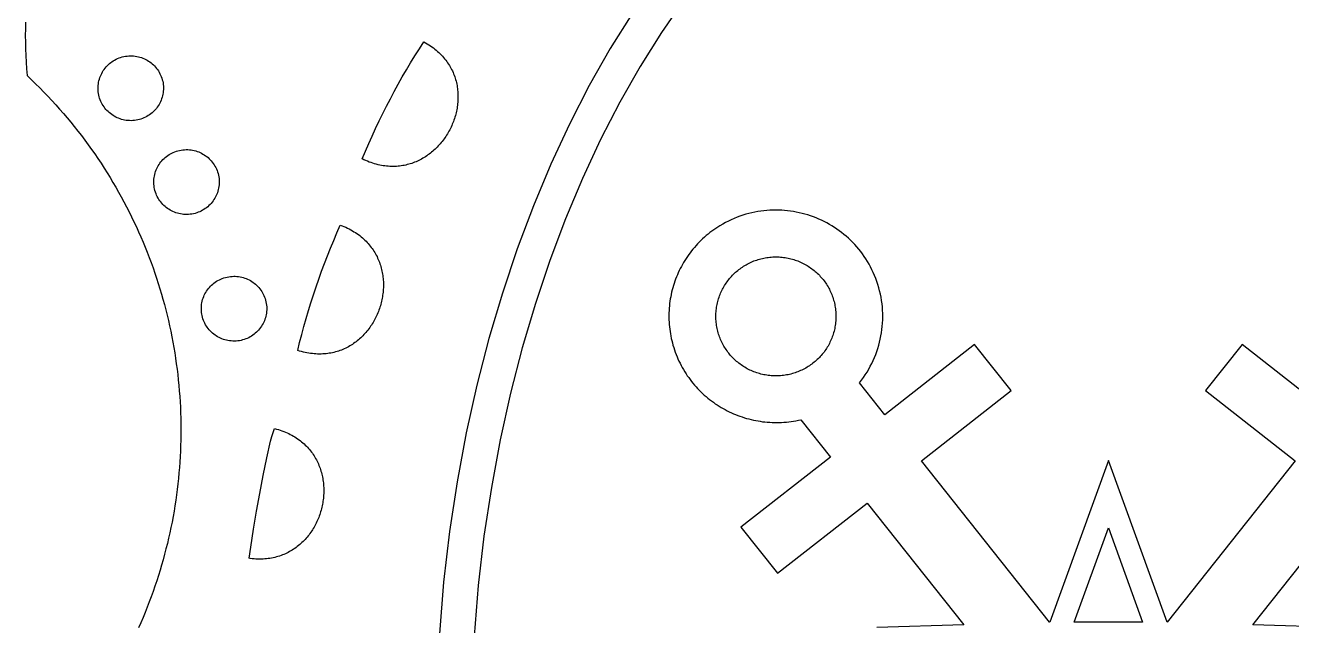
# Model space of a CAD drawing. Extents: x -250 to 250, y -370 to 370.
# Drawn here: x -248.5 to 43.4, y -35.4 to 103 of the extents above; entities that cross this region are included whole.
import ezdxf

# ---------------------------------------------------------------- set-up
doc = ezdxf.new("R2010")
doc.units = 0
doc.header["$MEASUREMENT"] = 0
doc.layers.get('0').update_dxf_attribs({"linetype": 'CONTINUOUS'})
doc.layers.add('COUCHE_1', color=18, linetype='CONTINUOUS')

msp = doc.modelspace()

# ---------------------------------------------------------------- linework, layer by layer
for points in [[(-96.77, 108.85), (-101.9, 101.39), (-106.81, 93.54), (-111.49, 85.3), (-115.92, 76.69), (-120.1, 67.73), (-124, 58.43), (-127.62, 48.81), (-130.95, 38.89), (-133.98, 28.68), (-136.69, 18.2), (-139.07, 7.45), (-141.11, -3.53), (-142.81, -14.74), (-144.14, -26.16), (-145.11, -37.77)], [(-108.59, 105.78), (-113.69, 97.63), (-118.53, 89.1), (-123.11, 80.21), (-127.41, 70.97), (-131.43, 61.39), (-135.16, 51.5), (-138.58, 41.3), (-141.69, 30.82), (-144.47, 20.06), (-146.91, 9.05), (-149, -2.2), (-150.74, -13.68), (-152.11, -25.36), (-153.09, -37.24)]]:
    msp.add_lwpolyline(points)
for points in [[(-156.29, 98.99), (-155.9, 98.76), (-155.53, 98.53), (-155.16, 98.29), (-154.81, 98.04), (-154.47, 97.79), (-154.14, 97.53), (-153.82, 97.27), (-153.51, 97), (-153.21, 96.73), (-152.92, 96.45), (-152.65, 96.17), (-152.38, 95.89), (-152.12, 95.6), (-151.88, 95.3), (-151.64, 95), (-151.41, 94.7), (-151.2, 94.39), (-150.99, 94.09), (-150.79, 93.77), (-150.61, 93.46), (-150.43, 93.14), (-150.26, 92.82), (-150.1, 92.49), (-149.95, 92.16), (-149.82, 91.83), (-149.69, 91.5), (-149.56, 91.17), (-149.45, 90.83), (-149.35, 90.49), (-149.26, 90.15), (-149.17, 89.81), (-149.1, 89.47), (-149.03, 89.12), (-148.97, 88.78), (-148.92, 88.43), (-148.88, 88.08), (-148.85, 87.73), (-148.82, 87.39), (-148.81, 87.04), (-148.8, 86.69), (-148.8, 86.34), (-148.81, 85.99), (-148.82, 85.64), (-148.85, 85.29), (-148.88, 84.94), (-148.92, 84.59), (-148.97, 84.25), (-149.02, 83.9), (-149.09, 83.56), (-149.16, 83.21), (-149.23, 82.87), (-149.32, 82.53), (-149.41, 82.19), (-149.51, 81.85), (-149.62, 81.52), (-149.73, 81.18), (-149.85, 80.85), (-149.98, 80.53), (-150.11, 80.2), (-150.25, 79.88), (-150.4, 79.56), (-150.55, 79.24), (-150.71, 78.92), (-150.88, 78.61), (-151.05, 78.31), (-151.23, 78), (-151.42, 77.7), (-151.61, 77.41), (-151.8, 77.11), (-152.01, 76.83), (-152.22, 76.54), (-152.43, 76.26), (-152.65, 75.99), (-152.88, 75.72), (-153.11, 75.46), (-153.35, 75.2), (-153.59, 74.94), (-153.84, 74.69), (-154.09, 74.45), (-154.35, 74.21), (-154.61, 73.98), (-154.88, 73.76), (-155.16, 73.54), (-155.43, 73.32), (-155.72, 73.12), (-156, 72.92), (-156.3, 72.72), (-156.59, 72.54), (-156.89, 72.36), (-157.2, 72.18), (-157.51, 72.02), (-157.82, 71.86), (-158.14, 71.71), (-158.47, 71.57), (-158.79, 71.43), (-159.12, 71.31), (-159.46, 71.19), (-159.79, 71.08), (-160.14, 70.98), (-160.48, 70.89), (-160.83, 70.8), (-161.18, 70.73), (-161.54, 70.66), (-161.9, 70.61), (-162.26, 70.56), (-162.63, 70.52), (-162.99, 70.49), (-163.37, 70.48), (-163.74, 70.47), (-164.12, 70.47), (-164.5, 70.48), (-164.88, 70.51), (-165.27, 70.54), (-165.65, 70.59), (-166.05, 70.64), (-166.44, 70.71), (-166.83, 70.79), (-167.23, 70.88), (-167.63, 70.98), (-168.03, 71.09), (-168.44, 71.21), (-168.84, 71.35), (-169.25, 71.5), (-169.66, 71.66), (-170.07, 71.83), (-170.48, 72.01), (-170.9, 72.21), (-170.15, 73.98), (-169.38, 75.74), (-168.6, 77.49), (-167.8, 79.23), (-166.97, 80.96), (-166.13, 82.68), (-165.27, 84.39), (-164.39, 86.08), (-163.5, 87.77), (-162.58, 89.44), (-161.65, 91.1), (-160.69, 92.75), (-159.72, 94.38), (-158.73, 96.01), (-157.71, 97.62), (-156.68, 99.22)], [(-175.5, 56.8), (-175.08, 56.63), (-174.67, 56.45), (-174.28, 56.26), (-173.89, 56.07), (-173.51, 55.86), (-173.14, 55.66), (-172.78, 55.44), (-172.44, 55.22), (-172.1, 54.99), (-171.77, 54.76), (-171.45, 54.52), (-171.14, 54.28), (-170.84, 54.03), (-170.55, 53.77), (-170.27, 53.51), (-170, 53.24), (-169.74, 52.97), (-169.49, 52.69), (-169.25, 52.41), (-169.01, 52.12), (-168.79, 51.83), (-168.57, 51.54), (-168.37, 51.24), (-168.17, 50.93), (-167.98, 50.63), (-167.8, 50.32), (-167.63, 50), (-167.47, 49.68), (-167.32, 49.36), (-167.17, 49.04), (-167.04, 48.71), (-166.91, 48.38), (-166.79, 48.05), (-166.68, 47.72), (-166.58, 47.38), (-166.48, 47.04), (-166.4, 46.7), (-166.32, 46.36), (-166.25, 46.02), (-166.19, 45.67), (-166.14, 45.32), (-166.1, 44.98), (-166.06, 44.63), (-166.03, 44.28), (-166.01, 43.93), (-166, 43.58), (-165.99, 43.23), (-165.99, 42.88), (-166, 42.52), (-166.02, 42.17), (-166.05, 41.82), (-166.08, 41.47), (-166.12, 41.12), (-166.17, 40.77), (-166.22, 40.43), (-166.28, 40.08), (-166.35, 39.73), (-166.43, 39.39), (-166.51, 39.05), (-166.6, 38.71), (-166.7, 38.37), (-166.8, 38.03), (-166.91, 37.7), (-167.03, 37.36), (-167.15, 37.03), (-167.29, 36.71), (-167.42, 36.38), (-167.57, 36.06), (-167.72, 35.74), (-167.88, 35.43), (-168.04, 35.12), (-168.21, 34.81), (-168.39, 34.5), (-168.57, 34.2), (-168.76, 33.91), (-168.95, 33.62), (-169.15, 33.33), (-169.36, 33.05), (-169.57, 32.77), (-169.79, 32.49), (-170.02, 32.23), (-170.25, 31.96), (-170.49, 31.71), (-170.73, 31.45), (-170.98, 31.21), (-171.23, 30.97), (-171.49, 30.73), (-171.75, 30.5), (-172.02, 30.28), (-172.3, 30.07), (-172.58, 29.86), (-172.86, 29.65), (-173.15, 29.46), (-173.45, 29.27), (-173.75, 29.09), (-174.06, 28.92), (-174.37, 28.75), (-174.69, 28.59), (-175.01, 28.44), (-175.33, 28.3), (-175.66, 28.16), (-176, 28.04), (-176.34, 27.92), (-176.68, 27.81), (-177.03, 27.71), (-177.39, 27.62), (-177.74, 27.54), (-178.11, 27.47), (-178.47, 27.4), (-178.84, 27.35), (-179.22, 27.31), (-179.6, 27.27), (-179.98, 27.25), (-180.37, 27.24), (-180.76, 27.23), (-181.15, 27.24), (-181.55, 27.26), (-181.96, 27.29), (-182.36, 27.33), (-182.77, 27.38), (-183.19, 27.44), (-183.61, 27.52), (-184.03, 27.6), (-184.45, 27.7), (-184.88, 27.81), (-185.31, 27.93), (-185.75, 28.07), (-185.3, 29.92), (-184.82, 31.76), (-184.33, 33.6), (-183.81, 35.43), (-183.27, 37.25), (-182.71, 39.07), (-182.13, 40.89), (-181.52, 42.7), (-180.89, 44.5), (-180.25, 46.3), (-179.58, 48.09), (-178.89, 49.88), (-178.18, 51.66), (-177.45, 53.43), (-176.7, 55.2), (-175.93, 56.96)], [(-190.65, 9.93), (-190.21, 9.81), (-189.79, 9.67), (-189.38, 9.53), (-188.98, 9.38), (-188.58, 9.22), (-188.2, 9.06), (-187.82, 8.89), (-187.46, 8.71), (-187.1, 8.52), (-186.75, 8.32), (-186.41, 8.12), (-186.08, 7.91), (-185.76, 7.69), (-185.44, 7.47), (-185.14, 7.24), (-184.85, 7.01), (-184.56, 6.77), (-184.28, 6.52), (-184.01, 6.26), (-183.75, 6.01), (-183.5, 5.74), (-183.26, 5.47), (-183.02, 5.2), (-182.79, 4.92), (-182.58, 4.63), (-182.37, 4.35), (-182.17, 4.05), (-181.97, 3.76), (-181.79, 3.45), (-181.61, 3.15), (-181.44, 2.84), (-181.28, 2.53), (-181.13, 2.21), (-180.99, 1.89), (-180.85, 1.57), (-180.73, 1.24), (-180.61, 0.91), (-180.49, 0.58), (-180.39, 0.25), (-180.29, -0.09), (-180.21, -0.43), (-180.13, -0.77), (-180.05, -1.11), (-179.99, -1.45), (-179.93, -1.8), (-179.88, -2.14), (-179.84, -2.49), (-179.81, -2.84), (-179.78, -3.19), (-179.76, -3.54), (-179.75, -3.89), (-179.75, -4.24), (-179.75, -4.59), (-179.76, -4.95), (-179.78, -5.3), (-179.81, -5.65), (-179.84, -6), (-179.88, -6.35), (-179.93, -6.7), (-179.98, -7.05), (-180.04, -7.39), (-180.11, -7.74), (-180.19, -8.08), (-180.27, -8.43), (-180.36, -8.77), (-180.46, -9.11), (-180.56, -9.44), (-180.67, -9.78), (-180.79, -10.11), (-180.91, -10.44), (-181.04, -10.77), (-181.18, -11.09), (-181.33, -11.41), (-181.48, -11.73), (-181.63, -12.04), (-181.8, -12.36), (-181.97, -12.66), (-182.15, -12.97), (-182.33, -13.26), (-182.52, -13.56), (-182.72, -13.85), (-182.92, -14.14), (-183.13, -14.42), (-183.34, -14.69), (-183.57, -14.97), (-183.79, -15.23), (-184.03, -15.49), (-184.27, -15.75), (-184.51, -16), (-184.77, -16.24), (-185.03, -16.48), (-185.29, -16.71), (-185.56, -16.94), (-185.84, -17.16), (-186.12, -17.37), (-186.41, -17.57), (-186.7, -17.77), (-187, -17.96), (-187.3, -18.15), (-187.62, -18.32), (-187.93, -18.49), (-188.25, -18.65), (-188.58, -18.81), (-188.92, -18.95), (-189.25, -19.09), (-189.6, -19.22), (-189.95, -19.34), (-190.3, -19.45), (-190.66, -19.55), (-191.03, -19.64), (-191.4, -19.73), (-191.78, -19.8), (-192.16, -19.87), (-192.55, -19.92), (-192.94, -19.96), (-193.33, -20), (-193.74, -20.02), (-194.14, -20.04), (-194.56, -20.04), (-194.97, -20.03), (-195.4, -20.02), (-195.82, -19.99), (-196.25, -19.95), (-196.69, -19.89), (-196.95, -19.86), (-196.57, -17.26), (-195.92, -13.14), (-195.22, -9.02), (-194.47, -4.9), (-193.68, -0.78), (-192.85, 3.33), (-192.03, 7.14), (-191.68, 8.24), (-191.09, 10.05)]]:
    msp.add_lwpolyline(points, close=True)
at = {"layer": 'COUCHE_1'}
for points in [[(-248.51, 103.74), (-248.53, 102.21), (-248.54, 100.67), (-248.52, 99.13), (-248.48, 97.59), (-248.42, 96.05), (-248.34, 94.51), (-248.23, 92.96), (-248.11, 91.41), (-247.13, 90.48), (-246.16, 89.54), (-245.21, 88.59), (-244.27, 87.63), (-243.34, 86.66), (-242.43, 85.69), (-241.53, 84.7), (-240.64, 83.71), (-239.77, 82.71), (-238.91, 81.7), (-238.07, 80.68), (-237.24, 79.66), (-236.42, 78.63), (-235.61, 77.59), (-234.82, 76.54), (-234.05, 75.49), (-233.28, 74.42), (-232.53, 73.35), (-231.8, 72.28), (-231.08, 71.2), (-230.37, 70.11), (-229.67, 69.01), (-228.99, 67.91), (-228.33, 66.8), (-227.67, 65.69), (-227.03, 64.56), (-226.41, 63.44), (-225.8, 62.3), (-225.2, 61.17), (-224.61, 60.02), (-224.04, 58.87), (-223.49, 57.72), (-222.94, 56.56), (-222.42, 55.39), (-221.9, 54.22), (-221.4, 53.05), (-220.91, 51.87), (-220.44, 50.69), (-219.98, 49.5), (-219.53, 48.31), (-219.1, 47.11), (-218.68, 45.91), (-218.28, 44.71), (-217.89, 43.5), (-217.51, 42.28), (-217.15, 41.07), (-216.81, 39.85), (-216.47, 38.63), (-216.15, 37.4), (-215.85, 36.17), (-215.55, 34.94), (-215.28, 33.71), (-215.01, 32.47), (-214.76, 31.23), (-214.53, 29.99), (-214.31, 28.75), (-214.1, 27.5), (-213.91, 26.25), (-213.73, 25), (-213.56, 23.75), (-213.41, 22.5), (-213.27, 21.25), (-213.15, 19.99), (-213.04, 18.73), (-212.95, 17.47), (-212.87, 16.21), (-212.8, 14.95), (-212.75, 13.69), (-212.71, 12.43), (-212.69, 11.17), (-212.68, 9.91), (-212.69, 8.64), (-212.71, 7.38), (-212.74, 6.12), (-212.79, 4.85), (-212.85, 3.59), (-212.93, 2.33), (-213.02, 1.07), (-213.12, -0.19), (-213.24, -1.45), (-213.38, -2.71), (-213.52, -3.97), (-213.69, -5.23), (-213.86, -6.48), (-214.06, -7.74), (-214.26, -8.99), (-214.48, -10.24), (-214.72, -11.49), (-214.97, -12.74), (-215.23, -13.98), (-215.51, -15.23), (-215.8, -16.47), (-216.11, -17.71), (-216.43, -18.94), (-216.76, -20.18), (-217.11, -21.41), (-217.48, -22.63), (-217.86, -23.86), (-218.25, -25.08), (-218.66, -26.3), (-219.08, -27.51), (-219.52, -28.72), (-219.97, -29.93), (-220.44, -31.13), (-220.92, -32.33), (-221.41, -33.53), (-221.92, -34.72), (-222.45, -35.91)], [(52.64, 13.24), (31.96, 29.41), (23.53, 18.79), (44.21, 2.62), (29.44, -15.97), (14.68, -34.57), (14.67, -34.57), (14.66, -34.57), (14.64, -34.56), (1.12, 2.66), (-12.41, -34.56), (-12.43, -34.57), (-12.44, -34.57), (-12.45, -34.57), (-27.21, -15.97), (-41.98, 2.62), (-21.3, 18.79), (-29.73, 29.41), (-50.41, 13.24), (-56.26, 20.6), (-55.79, 21.2), (-55.34, 21.82), (-54.91, 22.45), (-54.51, 23.09), (-54.12, 23.74), (-53.76, 24.4), (-53.42, 25.06), (-53.1, 25.74), (-52.8, 26.43), (-52.52, 27.12), (-52.26, 27.82), (-52.03, 28.52), (-51.81, 29.24), (-51.62, 29.96), (-51.45, 30.68), (-51.31, 31.41), (-51.18, 32.14), (-51.08, 32.87), (-51, 33.61), (-50.94, 34.35), (-50.9, 35.1), (-50.89, 35.84), (-50.9, 36.59), (-50.93, 37.33), (-50.98, 38.08), (-51.06, 38.82), (-51.16, 39.57), (-51.29, 40.31), (-51.44, 41.05), (-51.61, 41.79), (-51.8, 42.53), (-52.02, 43.26), (-52.25, 43.96), (-52.51, 44.66), (-52.78, 45.34), (-53.07, 46.01), (-53.37, 46.66), (-53.7, 47.3), (-54.04, 47.93), (-54.4, 48.55), (-54.77, 49.15), (-55.16, 49.73), (-55.56, 50.31), (-55.98, 50.87), (-56.42, 51.41), (-56.87, 51.94), (-57.33, 52.46), (-57.8, 52.96), (-58.29, 53.45), (-58.79, 53.92), (-59.3, 54.37), (-59.83, 54.81), (-60.36, 55.24), (-60.91, 55.65), (-61.47, 56.04), (-62.03, 56.42), (-62.61, 56.78), (-63.2, 57.13), (-63.79, 57.46), (-64.39, 57.77), (-65.01, 58.07), (-65.62, 58.35), (-66.25, 58.61), (-66.88, 58.86), (-67.52, 59.08), (-68.17, 59.29), (-68.82, 59.49), (-69.48, 59.66), (-70.14, 59.82), (-70.81, 59.96), (-71.48, 60.08), (-72.15, 60.19), (-72.83, 60.27), (-73.51, 60.34), (-74.19, 60.39), (-74.88, 60.42), (-75.57, 60.43), (-76.26, 60.42), (-76.94, 60.39), (-77.63, 60.34), (-78.32, 60.27), (-79.01, 60.18), (-79.7, 60.08), (-80.39, 59.95), (-81.08, 59.8), (-81.76, 59.63), (-82.45, 59.45), (-83.13, 59.24), (-83.8, 59.01), (-84.48, 58.76), (-85.15, 58.49), (-85.81, 58.19), (-86.47, 57.88), (-87.13, 57.54), (-87.78, 57.18), (-88.42, 56.81), (-88.9, 56.51), (-89.37, 56.2), (-89.84, 55.88), (-90.29, 55.55), (-90.73, 55.22), (-91.16, 54.87), (-91.59, 54.52), (-92, 54.16), (-92.41, 53.79), (-92.8, 53.41), (-93.19, 53.03), (-93.57, 52.64), (-93.93, 52.24), (-94.29, 51.83), (-94.64, 51.42), (-94.98, 51), (-95.3, 50.57), (-95.62, 50.14), (-95.93, 49.7), (-96.23, 49.26), (-96.51, 48.81), (-96.79, 48.35), (-97.06, 47.89), (-97.31, 47.42), (-97.56, 46.95), (-97.79, 46.47), (-98.02, 45.99), (-98.23, 45.51), (-98.43, 45.02), (-98.63, 44.52), (-98.81, 44.02), (-98.98, 43.52), (-99.14, 43.02), (-99.29, 42.51), (-99.42, 42), (-99.55, 41.48), (-99.66, 40.96), (-99.77, 40.44), (-99.86, 39.92), (-99.94, 39.4), (-100.01, 38.87), (-100.07, 38.34), (-100.12, 37.81), (-100.15, 37.28), (-100.17, 36.75), (-100.19, 36.21), (-100.19, 35.68), (-100.17, 35.14), (-100.15, 34.6), (-100.11, 34.07), (-100.07, 33.53), (-100, 32.99), (-99.93, 32.46), (-99.85, 31.92), (-99.75, 31.39), (-99.64, 30.85), (-99.52, 30.32), (-99.39, 29.78), (-99.24, 29.25), (-99.08, 28.72), (-98.91, 28.2), (-98.72, 27.67), (-98.52, 27.15), (-98.31, 26.62), (-98.09, 26.11), (-97.86, 25.6), (-97.61, 25.09), (-97.36, 24.6), (-97.09, 24.11), (-96.82, 23.63), (-96.54, 23.16), (-96.24, 22.69), (-95.94, 22.24), (-95.62, 21.79), (-95.3, 21.35), (-94.97, 20.92), (-94.63, 20.49), (-94.28, 20.08), (-93.93, 19.67), (-93.56, 19.28), (-93.19, 18.89), (-92.81, 18.51), (-92.42, 18.13), (-92.02, 17.77), (-91.62, 17.42), (-91.21, 17.08), (-90.79, 16.74), (-90.36, 16.41), (-89.93, 16.1), (-89.5, 15.79), (-89.05, 15.5), (-88.6, 15.21), (-88.14, 14.93), (-87.68, 14.66), (-87.21, 14.41), (-86.74, 14.16), (-86.26, 13.92), (-85.78, 13.69), (-85.29, 13.48), (-84.8, 13.27), (-84.3, 13.08), (-83.8, 12.89), (-83.29, 12.72), (-82.78, 12.55), (-82.27, 12.4), (-81.75, 12.26), (-81.23, 12.13), (-80.7, 12.01), (-80.18, 11.9), (-79.64, 11.8), (-79.11, 11.72), (-78.58, 11.64), (-78.04, 11.58), (-77.5, 11.53), (-76.95, 11.49), (-76.41, 11.46), (-75.86, 11.45), (-75.31, 11.44), (-74.76, 11.45), (-74.21, 11.47), (-73.66, 11.51), (-73.11, 11.55), (-72.56, 11.61), (-72, 11.68), (-71.45, 11.77), (-70.89, 11.86), (-70.34, 11.97), (-69.79, 12.09), (-62.92, 3.46), (-83.6, -12.71), (-75.17, -23.32), (-54.48, -7.15), (-32.21, -35.19), (-52.27, -35.82)], [(54.5, -35.82), (34.44, -35.19), (56.71, -7.15)]]:
    msp.add_lwpolyline(points, dxfattribs=at)
for points in [[(-225.46, 95.88), (-225.08, 95.93), (-224.7, 95.97), (-224.32, 95.98), (-223.94, 95.98), (-223.57, 95.95), (-223.2, 95.91), (-222.83, 95.85), (-222.47, 95.78), (-222.12, 95.68), (-221.77, 95.57), (-221.43, 95.44), (-221.1, 95.3), (-220.77, 95.14), (-220.45, 94.97), (-220.15, 94.78), (-219.85, 94.58), (-219.56, 94.37), (-219.28, 94.14), (-219.01, 93.89), (-218.76, 93.64), (-218.51, 93.37), (-218.28, 93.09), (-218.07, 92.8), (-217.86, 92.5), (-217.67, 92.19), (-217.5, 91.86), (-217.34, 91.53), (-217.2, 91.19), (-217.07, 90.83), (-216.97, 90.47), (-216.87, 90.1), (-216.8, 89.72), (-216.75, 89.34), (-216.71, 88.96), (-216.7, 88.59), (-216.71, 88.21), (-216.73, 87.84), (-216.77, 87.48), (-216.83, 87.12), (-216.91, 86.76), (-217, 86.41), (-217.11, 86.06), (-217.24, 85.72), (-217.38, 85.39), (-217.54, 85.07), (-217.72, 84.76), (-217.91, 84.45), (-218.11, 84.15), (-218.33, 83.87), (-218.56, 83.59), (-218.8, 83.33), (-219.06, 83.07), (-219.33, 82.83), (-219.61, 82.6), (-219.91, 82.39), (-220.21, 82.19), (-220.53, 82), (-220.85, 81.83), (-221.19, 81.67), (-221.53, 81.53), (-221.89, 81.4), (-222.25, 81.3), (-222.63, 81.21), (-223.01, 81.13), (-223.39, 81.08), (-223.77, 81.05), (-224.15, 81.03), (-224.53, 81.04), (-224.9, 81.06), (-225.27, 81.1), (-225.64, 81.16), (-226, 81.24), (-226.35, 81.33), (-226.7, 81.44), (-227.04, 81.57), (-227.37, 81.71), (-227.7, 81.87), (-228.02, 82.04), (-228.32, 82.23), (-228.62, 82.43), (-228.91, 82.65), (-229.19, 82.88), (-229.46, 83.12), (-229.71, 83.37), (-229.96, 83.64), (-230.19, 83.92), (-230.4, 84.21), (-230.61, 84.51), (-230.8, 84.83), (-230.97, 85.15), (-231.13, 85.48), (-231.27, 85.83), (-231.4, 86.18), (-231.51, 86.54), (-231.6, 86.91), (-231.67, 87.29), (-231.72, 87.67), (-231.76, 88.05), (-231.77, 88.43), (-231.77, 88.8), (-231.74, 89.17), (-231.7, 89.54), (-231.64, 89.9), (-231.56, 90.25), (-231.47, 90.61), (-231.36, 90.95), (-231.23, 91.29), (-231.09, 91.62), (-230.93, 91.94), (-230.75, 92.26), (-230.56, 92.56), (-230.36, 92.86), (-230.14, 93.15), (-229.91, 93.42), (-229.67, 93.69), (-229.41, 93.94), (-229.14, 94.18), (-228.86, 94.41), (-228.57, 94.63), (-228.26, 94.83), (-227.95, 95.01), (-227.62, 95.19), (-227.28, 95.34), (-226.94, 95.49), (-226.58, 95.61), (-226.22, 95.72), (-225.84, 95.81)], [(-212.61, 74.25), (-212.22, 74.3), (-211.84, 74.34), (-211.46, 74.35), (-211.08, 74.35), (-210.71, 74.32), (-210.34, 74.28), (-209.98, 74.22), (-209.62, 74.14), (-209.26, 74.05), (-208.91, 73.94), (-208.57, 73.81), (-208.24, 73.67), (-207.91, 73.51), (-207.6, 73.34), (-207.29, 73.15), (-206.99, 72.95), (-206.7, 72.74), (-206.42, 72.51), (-206.16, 72.26), (-205.9, 72.01), (-205.66, 71.74), (-205.43, 71.46), (-205.21, 71.17), (-205.01, 70.87), (-204.82, 70.56), (-204.64, 70.23), (-204.49, 69.9), (-204.34, 69.56), (-204.22, 69.2), (-204.11, 68.84), (-204.02, 68.47), (-203.94, 68.09), (-203.89, 67.71), (-203.86, 67.33), (-203.84, 66.96), (-203.85, 66.58), (-203.87, 66.21), (-203.91, 65.85), (-203.97, 65.48), (-204.05, 65.13), (-204.14, 64.78), (-204.26, 64.43), (-204.38, 64.09), (-204.53, 63.76), (-204.69, 63.44), (-204.86, 63.13), (-205.05, 62.82), (-205.25, 62.52), (-205.47, 62.24), (-205.7, 61.96), (-205.95, 61.7), (-206.2, 61.44), (-206.47, 61.2), (-206.76, 60.97), (-207.05, 60.76), (-207.35, 60.56), (-207.67, 60.37), (-207.99, 60.2), (-208.33, 60.04), (-208.68, 59.9), (-209.03, 59.77), (-209.4, 59.66), (-209.77, 59.57), (-210.15, 59.5), (-210.53, 59.45), (-210.92, 59.42), (-211.3, 59.4), (-211.67, 59.41), (-212.05, 59.43), (-212.42, 59.47), (-212.78, 59.53), (-213.14, 59.61), (-213.49, 59.7), (-213.84, 59.81), (-214.18, 59.94), (-214.52, 60.08), (-214.84, 60.24), (-215.16, 60.41), (-215.47, 60.6), (-215.77, 60.8), (-216.06, 61.02), (-216.33, 61.25), (-216.6, 61.49), (-216.86, 61.74), (-217.1, 62.01), (-217.33, 62.29), (-217.55, 62.58), (-217.75, 62.88), (-217.94, 63.2), (-218.11, 63.52), (-218.27, 63.85), (-218.41, 64.2), (-218.54, 64.55), (-218.65, 64.91), (-218.74, 65.28), (-218.81, 65.66), (-218.87, 66.04), (-218.9, 66.42), (-218.91, 66.79), (-218.91, 67.17), (-218.88, 67.54), (-218.84, 67.91), (-218.78, 68.27), (-218.71, 68.62), (-218.61, 68.97), (-218.5, 69.32), (-218.37, 69.66), (-218.23, 69.99), (-218.07, 70.31), (-217.9, 70.63), (-217.71, 70.93), (-217.5, 71.23), (-217.29, 71.51), (-217.05, 71.79), (-216.81, 72.06), (-216.55, 72.31), (-216.28, 72.55), (-216, 72.78), (-215.71, 72.99), (-215.4, 73.2), (-215.09, 73.38), (-214.76, 73.56), (-214.43, 73.71), (-214.08, 73.85), (-213.72, 73.98), (-213.36, 74.09), (-212.99, 74.18)], [(-75.51, 49.63), (-75.16, 49.63), (-74.8, 49.61), (-74.45, 49.59), (-74.1, 49.56), (-73.75, 49.52), (-73.41, 49.47), (-73.07, 49.42), (-72.73, 49.35), (-72.39, 49.28), (-72.06, 49.2), (-71.73, 49.11), (-71.4, 49.01), (-71.08, 48.91), (-70.76, 48.8), (-70.44, 48.68), (-70.13, 48.55), (-69.82, 48.42), (-69.52, 48.28), (-69.22, 48.13), (-68.92, 47.97), (-68.63, 47.81), (-68.34, 47.64), (-68.06, 47.47), (-67.78, 47.29), (-67.51, 47.1), (-67.24, 46.9), (-66.97, 46.7), (-66.72, 46.5), (-66.46, 46.28), (-66.21, 46.07), (-65.97, 45.84), (-65.73, 45.61), (-65.5, 45.38), (-65.28, 45.14), (-65.06, 44.89), (-64.84, 44.64), (-64.63, 44.38), (-64.43, 44.12), (-64.23, 43.85), (-64.04, 43.58), (-63.86, 43.31), (-63.68, 43.02), (-63.51, 42.74), (-63.35, 42.45), (-63.2, 42.16), (-63.05, 41.86), (-62.9, 41.56), (-62.77, 41.25), (-62.64, 40.94), (-62.52, 40.63), (-62.41, 40.31), (-62.3, 39.99), (-62.21, 39.67), (-62.12, 39.34), (-62.04, 39.01), (-61.96, 38.68), (-61.9, 38.34), (-61.84, 38), (-61.79, 37.66), (-61.75, 37.31), (-61.72, 36.97), (-61.7, 36.62), (-61.69, 36.26), (-61.68, 35.91), (-61.69, 35.56), (-61.7, 35.2), (-61.72, 34.85), (-61.75, 34.51), (-61.79, 34.16), (-61.84, 33.82), (-61.9, 33.48), (-61.96, 33.14), (-62.04, 32.81), (-62.12, 32.48), (-62.21, 32.15), (-62.3, 31.83), (-62.41, 31.51), (-62.52, 31.19), (-62.64, 30.88), (-62.77, 30.57), (-62.9, 30.26), (-63.05, 29.96), (-63.2, 29.66), (-63.35, 29.37), (-63.51, 29.08), (-63.68, 28.8), (-63.86, 28.51), (-64.04, 28.24), (-64.23, 27.97), (-64.43, 27.7), (-64.63, 27.44), (-64.84, 27.18), (-65.06, 26.93), (-65.28, 26.68), (-65.5, 26.44), (-65.73, 26.21), (-65.97, 25.98), (-66.21, 25.75), (-66.46, 25.54), (-66.72, 25.32), (-66.97, 25.12), (-67.24, 24.92), (-67.51, 24.72), (-67.78, 24.53), (-68.06, 24.35), (-68.34, 24.18), (-68.63, 24.01), (-68.92, 23.85), (-69.22, 23.69), (-69.52, 23.54), (-69.82, 23.4), (-70.13, 23.27), (-70.44, 23.14), (-70.76, 23.02), (-71.08, 22.91), (-71.4, 22.81), (-71.73, 22.71), (-72.06, 22.62), (-72.39, 22.54), (-72.73, 22.47), (-73.07, 22.4), (-73.41, 22.35), (-73.75, 22.3), (-74.1, 22.26), (-74.45, 22.23), (-74.8, 22.21), (-75.16, 22.19), (-75.51, 22.19), (-75.87, 22.19), (-76.23, 22.21), (-76.58, 22.23), (-76.93, 22.26), (-77.28, 22.3), (-77.62, 22.35), (-77.96, 22.4), (-78.3, 22.47), (-78.64, 22.54), (-78.97, 22.62), (-79.3, 22.71), (-79.63, 22.81), (-79.95, 22.91), (-80.27, 23.02), (-80.59, 23.14), (-80.9, 23.27), (-81.21, 23.4), (-81.51, 23.54), (-81.81, 23.69), (-82.11, 23.85), (-82.4, 24.01), (-82.69, 24.18), (-82.97, 24.35), (-83.25, 24.53), (-83.52, 24.72), (-83.79, 24.92), (-84.05, 25.12), (-84.31, 25.32), (-84.57, 25.54), (-84.81, 25.75), (-85.06, 25.98), (-85.3, 26.21), (-85.53, 26.44), (-85.75, 26.68), (-85.97, 26.93), (-86.19, 27.18), (-86.4, 27.44), (-86.6, 27.7), (-86.79, 27.97), (-86.98, 28.24), (-87.17, 28.51), (-87.34, 28.8), (-87.51, 29.08), (-87.68, 29.37), (-87.83, 29.66), (-87.98, 29.96), (-88.12, 30.26), (-88.26, 30.57), (-88.39, 30.88), (-88.51, 31.19), (-88.62, 31.51), (-88.72, 31.83), (-88.82, 32.15), (-88.91, 32.48), (-88.99, 32.81), (-89.07, 33.14), (-89.13, 33.48), (-89.19, 33.82), (-89.24, 34.16), (-89.28, 34.51), (-89.31, 34.85), (-89.33, 35.2), (-89.34, 35.56), (-89.35, 35.91), (-89.34, 36.26), (-89.33, 36.62), (-89.31, 36.97), (-89.28, 37.31), (-89.24, 37.66), (-89.19, 38), (-89.13, 38.34), (-89.07, 38.68), (-88.99, 39.01), (-88.91, 39.34), (-88.82, 39.67), (-88.72, 39.99), (-88.62, 40.31), (-88.51, 40.63), (-88.39, 40.94), (-88.26, 41.25), (-88.12, 41.56), (-87.98, 41.86), (-87.83, 42.16), (-87.68, 42.45), (-87.51, 42.74), (-87.34, 43.02), (-87.17, 43.31), (-86.98, 43.58), (-86.79, 43.85), (-86.6, 44.12), (-86.4, 44.38), (-86.19, 44.64), (-85.97, 44.89), (-85.75, 45.14), (-85.53, 45.38), (-85.3, 45.61), (-85.06, 45.84), (-84.81, 46.07), (-84.57, 46.28), (-84.31, 46.5), (-84.05, 46.7), (-83.79, 46.9), (-83.52, 47.1), (-83.25, 47.29), (-82.97, 47.47), (-82.69, 47.64), (-82.4, 47.81), (-82.11, 47.97), (-81.81, 48.13), (-81.51, 48.28), (-81.21, 48.42), (-80.9, 48.55), (-80.59, 48.68), (-80.27, 48.8), (-79.95, 48.91), (-79.63, 49.01), (-79.3, 49.11), (-78.97, 49.2), (-78.64, 49.28), (-78.3, 49.35), (-77.96, 49.42), (-77.62, 49.47), (-77.28, 49.52), (-76.93, 49.56), (-76.58, 49.59), (-76.23, 49.61), (-75.87, 49.63)], [(-201.65, 45.06), (-201.27, 45.11), (-200.89, 45.14), (-200.51, 45.16), (-200.13, 45.15), (-199.76, 45.13), (-199.39, 45.09), (-199.02, 45.03), (-198.66, 44.95), (-198.31, 44.86), (-197.96, 44.75), (-197.62, 44.62), (-197.29, 44.48), (-196.96, 44.32), (-196.64, 44.15), (-196.34, 43.96), (-196.04, 43.76), (-195.75, 43.54), (-195.47, 43.31), (-195.2, 43.07), (-194.95, 42.81), (-194.7, 42.55), (-194.47, 42.27), (-194.26, 41.98), (-194.05, 41.67), (-193.87, 41.36), (-193.69, 41.04), (-193.53, 40.7), (-193.39, 40.36), (-193.26, 40.01), (-193.16, 39.65), (-193.06, 39.28), (-192.99, 38.9), (-192.94, 38.52), (-192.9, 38.14), (-192.89, 37.76), (-192.9, 37.39), (-192.92, 37.02), (-192.96, 36.65), (-193.02, 36.29), (-193.1, 35.93), (-193.19, 35.58), (-193.3, 35.24), (-193.43, 34.9), (-193.57, 34.57), (-193.73, 34.25), (-193.91, 33.93), (-194.1, 33.63), (-194.3, 33.33), (-194.52, 33.04), (-194.75, 32.77), (-194.99, 32.5), (-195.25, 32.25), (-195.52, 32.01), (-195.8, 31.78), (-196.1, 31.56), (-196.4, 31.36), (-196.72, 31.17), (-197.04, 31), (-197.38, 30.84), (-197.72, 30.7), (-198.08, 30.58), (-198.44, 30.47), (-198.82, 30.38), (-199.2, 30.31), (-199.58, 30.25), (-199.96, 30.22), (-200.34, 30.21), (-200.72, 30.21), (-201.09, 30.24), (-201.46, 30.28), (-201.83, 30.34), (-202.19, 30.41), (-202.54, 30.51), (-202.89, 30.62), (-203.23, 30.74), (-203.56, 30.89), (-203.89, 31.04), (-204.21, 31.22), (-204.52, 31.4), (-204.81, 31.61), (-205.1, 31.82), (-205.38, 32.05), (-205.65, 32.29), (-205.9, 32.55), (-206.15, 32.82), (-206.38, 33.1), (-206.59, 33.39), (-206.8, 33.69), (-206.99, 34), (-207.16, 34.33), (-207.32, 34.66), (-207.46, 35), (-207.59, 35.35), (-207.7, 35.72), (-207.79, 36.09), (-207.86, 36.46), (-207.91, 36.84), (-207.95, 37.22), (-207.96, 37.6), (-207.96, 37.97), (-207.93, 38.34), (-207.89, 38.71), (-207.83, 39.07), (-207.75, 39.43), (-207.66, 39.78), (-207.55, 40.13), (-207.42, 40.46), (-207.28, 40.79), (-207.12, 41.12), (-206.94, 41.43), (-206.75, 41.74), (-206.55, 42.03), (-206.33, 42.32), (-206.1, 42.6), (-205.86, 42.86), (-205.6, 43.12), (-205.33, 43.36), (-205.05, 43.59), (-204.76, 43.8), (-204.45, 44), (-204.14, 44.19), (-203.81, 44.36), (-203.47, 44.52), (-203.13, 44.66), (-202.77, 44.79), (-202.41, 44.89), (-202.03, 44.98)], [(-6.78, -34.56), (1.12, -12.83), (9.01, -34.56)]]:
    msp.add_lwpolyline(points, close=True, dxfattribs=at)

doc.saveas('drawing.dxf')
